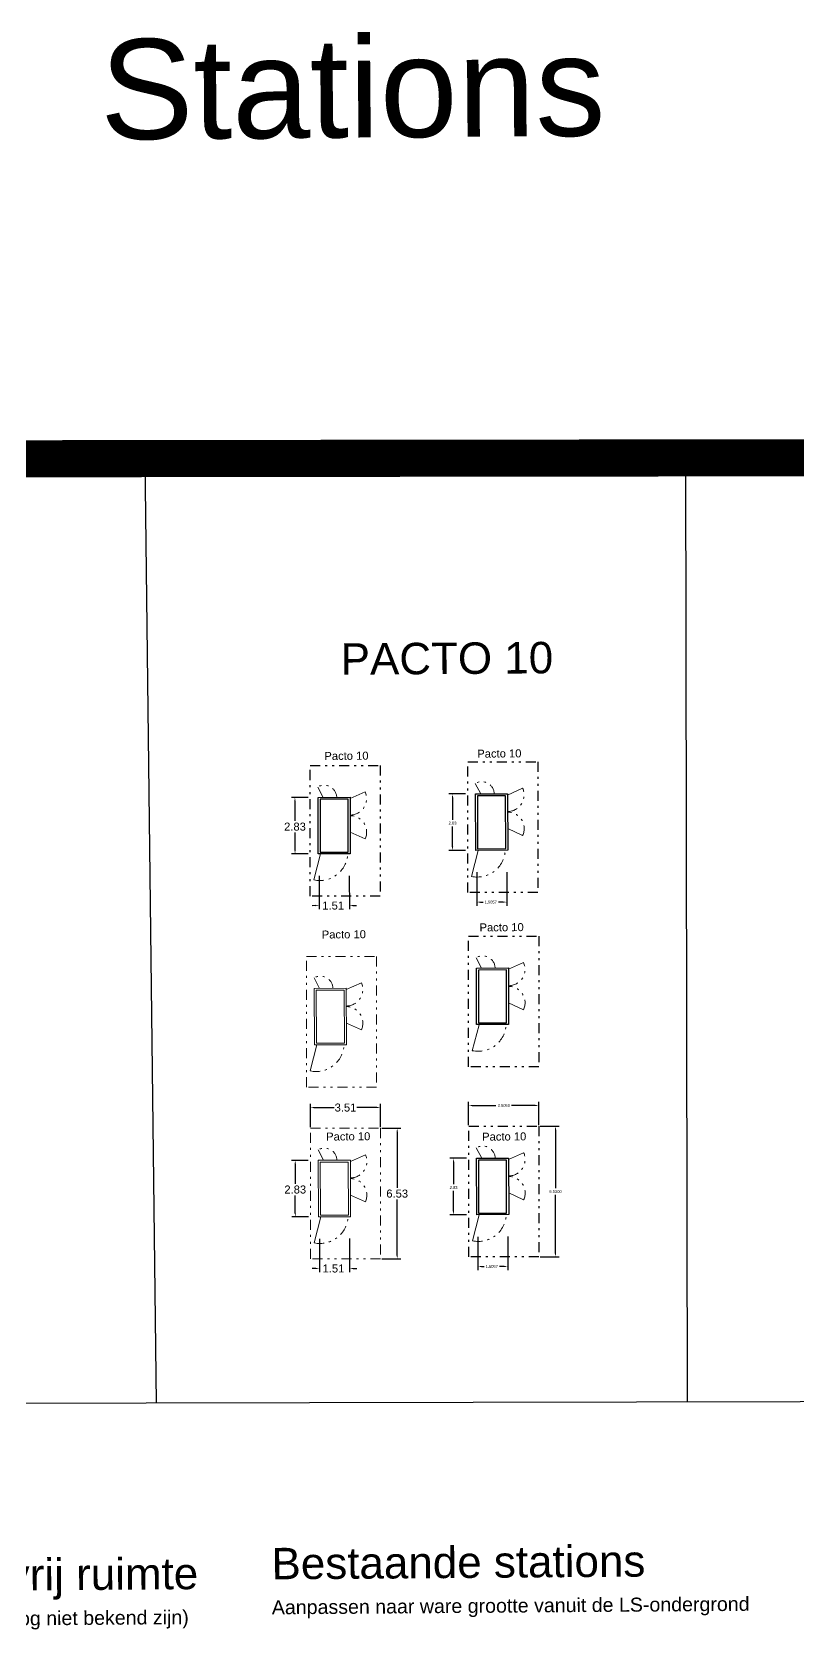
# Model space of a CAD drawing. Header units: metres. Extents: x 342 to 10732, y 11 to 2199.
# Drawn here: x 538.6 to 576.8, y 143.4 to 223.4 of the extents above; entities that cross this region are included whole.
import ezdxf

# ---------------------------------------------------------------- set-up
doc = ezdxf.new("R2010")
doc.units = ezdxf.units.M
doc.linetypes.add('DASHED', pattern=[0.75, 0.5, -0.25])
doc.linetypes.add('DIVIDE', pattern=[1.25, 0.5, -0.25, 0, -0.25, 0, -0.25])
doc.layers.get('Defpoints').update_dxf_attribs({"lineweight": 5})
doc.layers.add('01 - Station', color=7, linetype='Continuous')
doc.layers.add('Aansluiting LS K09', color=104, linetype='DASHED', lineweight=0)
doc.styles.get("Standard").update_dxf_attribs({"font": 'arial.ttf'})
doc.styles.add('TM-0.5', font='', dxfattribs={"height": 0.5})
doc.styles.get('TM-0.5').set_extended_font_data('Arial Nova Light')
doc.dimstyles.get("Standard").update_dxf_attribs({"dimtxt": 0.18, "dimasz": 0.18, "dimexe": 0.18, "dimexo": 0.0625, "dimgap": 0.09, "dimtad": 0, "dimtih": 1, "dimtoh": 1, "dimdec": 4, "dimzin": 0, "dimdsep": 46, "dimtxsty": 'Standard', "dimcen": 0.09, "dimadec": 0, "dimazin": 0, "dimtfac": 1, "dimtdec": 4, "dimtofl": 0, "dimtmove": 0, "dimatfit": 3, "dimfxl": 1, "dimtolj": 1, "dimtzin": 0, "dimarcsym": 0})

# ---------------------------------------------------------------- blocks, each defined once
blk = doc.blocks.new('*D139')
at = {"layer": '01 - Station', "color": 0, "lineweight": -2, "transparency": 16777216}
for p, q in [((586.634, 172.628), (586.634, 173.385)), ((586.814, 173.205), (588.24, 173.205)), ((590.376, 173.205), (588.876, 173.205)), ((590.556, 172.628), (590.556, 173.385))]:
    blk.add_line(p, q, dxfattribs=at)
at = {"layer": '01 - Station', "color": 0, "transparency": 16777216}
for points in [[(586.814, 173.235), (586.814, 173.175), (586.634, 173.205)], [(590.376, 173.235), (590.376, 173.175), (590.556, 173.205)]]:
    blk.add_solid(points, dxfattribs=at)
at = {"layer": 'Defpoints', "color": 0, "transparency": 16777216}
for p in [(590.556, 173.205), (586.634, 172.566), (590.556, 172.566)]:
    blk.add_point(p, dxfattribs=at)
at = {"layer": '01 - Station', "color": 0, "transparency": 16777216, "insert": (588.558, 173.205), "char_height": 25, "attachment_point": 5}
blk.add_mtext('\\A1;{\\H0.0044x;\\P3.9220}', dxfattribs=at)
blk = doc.blocks.new('*D140')
at = {"layer": '01 - Station', "color": 0, "lineweight": -2, "transparency": 16777216}
for p, q in [((590.618, 172.566), (591.54, 172.566)), ((591.36, 172.386), (591.36, 170.424)), ((591.36, 168.17), (591.36, 170.132)), ((590.618, 167.99), (591.54, 167.99))]:
    blk.add_line(p, q, dxfattribs=at)
at = {"layer": '01 - Station', "color": 0, "transparency": 16777216}
for points in [[(591.33, 172.386), (591.39, 172.386), (591.36, 172.566)], [(591.33, 168.17), (591.39, 168.17), (591.36, 167.99)]]:
    blk.add_solid(points, dxfattribs=at)
at = {"layer": 'Defpoints', "color": 0, "transparency": 16777216}
for p in [(590.556, 172.566), (591.36, 172.566), (590.556, 167.99)]:
    blk.add_point(p, dxfattribs=at)
at = {"layer": '01 - Station', "color": 0, "transparency": 16777216, "insert": (591.36, 170.278), "char_height": 25, "attachment_point": 5}
blk.add_mtext('\\A1;{\\H0.0044x;4.5760}', dxfattribs=at)
blk = doc.blocks.new('*D107')
at = {"color": 0, "lineweight": -2, "transparency": 16777216}
for p, q in [((560.282, 167.145), (559.449, 167.144)), ((559.629, 166.964), (559.631, 165.848)), ((559.633, 164.5), (559.631, 165.52)), ((560.287, 164.321), (559.453, 164.32))]:
    blk.add_line(p, q, dxfattribs=at)
at = {"color": 0, "transparency": 16777216}
for points in [[(559.659, 166.964), (559.599, 166.964), (559.629, 167.144)], [(559.663, 164.5), (559.603, 164.5), (559.633, 164.32)]]:
    blk.add_solid(points, dxfattribs=at)
at = {"layer": 'Defpoints', "color": 0, "transparency": 16777216}
for p in [(560.782, 167.146), (559.633, 164.32), (560.787, 164.322)]:
    blk.add_point(p, dxfattribs=at)
at = {"color": 0, "transparency": 16777216, "insert": (559.631, 165.684), "char_height": 0.18, "attachment_point": 5}
blk.add_mtext('\\A1;{\\H0.8x;2.83}', dxfattribs=at)
blk = doc.blocks.new('*D108')
at = {"color": 0, "lineweight": -2, "transparency": 16777216}
for p, q in [((560.839, 163.226), (560.841, 161.556)), ((562.344, 163.232), (562.347, 161.558)), ((561.021, 161.736), (561.156, 161.737)), ((562.166, 161.738), (561.92, 161.738))]:
    blk.add_line(p, q, dxfattribs=at)
at = {"color": 0, "transparency": 16777216}
for points in [[(561.021, 161.766), (561.021, 161.706), (560.841, 161.736)], [(562.166, 161.768), (562.167, 161.708), (562.346, 161.738)]]:
    blk.add_solid(points, dxfattribs=at)
at = {"layer": 'Defpoints', "color": 0, "transparency": 16777216}
for p in [(560.837, 164.226), (562.343, 164.232), (562.346, 161.738)]:
    blk.add_point(p, dxfattribs=at)
at = {"color": 0, "transparency": 16777216, "insert": (561.538, 161.737), "char_height": 0.18, "attachment_point": 5}
blk.add_mtext('\\A1;{\\H0.8x;1.5057}', dxfattribs=at)
blk = doc.blocks.new('*D141')
at = {"layer": '01 - Station', "color": 0, "lineweight": -2, "transparency": 16777216}
for p, q in [((560.387, 168.808), (560.387, 169.961)), ((560.567, 169.781), (561.751, 169.781)), ((563.712, 169.781), (562.528, 169.781)), ((563.892, 168.808), (563.892, 169.961))]:
    blk.add_line(p, q, dxfattribs=at)
at = {"layer": '01 - Station', "color": 0, "transparency": 16777216}
for points in [[(560.567, 169.811), (560.567, 169.751), (560.387, 169.781)], [(563.712, 169.811), (563.712, 169.751), (563.892, 169.781)]]:
    blk.add_solid(points, dxfattribs=at)
at = {"layer": 'Defpoints', "color": 0, "transparency": 16777216}
for p in [(563.892, 169.781), (560.387, 168.745), (563.892, 168.745)]:
    blk.add_point(p, dxfattribs=at)
at = {"layer": '01 - Station', "color": 0, "transparency": 16777216, "insert": (562.14, 169.781), "char_height": 0.18, "attachment_point": 5}
blk.add_mtext('\\A1;{\\H0.8x;3.5050}', dxfattribs=at)
blk = doc.blocks.new('*D142')
at = {"layer": '01 - Station', "color": 0, "lineweight": -2, "transparency": 16777216}
for p, q in [((563.955, 168.745), (564.903, 168.745)), ((564.723, 168.565), (564.723, 165.644)), ((564.723, 162.395), (564.723, 165.317)), ((563.955, 162.215), (564.903, 162.215))]:
    blk.add_line(p, q, dxfattribs=at)
at = {"layer": '01 - Station', "color": 0, "transparency": 16777216}
for points in [[(564.693, 168.565), (564.753, 168.565), (564.723, 168.745)], [(564.693, 162.395), (564.753, 162.395), (564.723, 162.215)]]:
    blk.add_solid(points, dxfattribs=at)
at = {"layer": 'Defpoints', "color": 0, "transparency": 16777216}
for p in [(563.892, 168.745), (563.892, 162.215), (564.723, 162.215)]:
    blk.add_point(p, dxfattribs=at)
at = {"layer": '01 - Station', "color": 0, "transparency": 16777216, "insert": (564.723, 165.48), "char_height": 0.18, "attachment_point": 5}
blk.add_mtext('\\A1;{\\H0.8x;6.5300}', dxfattribs=at)
blk = doc.blocks.new('*D109')
at = {"color": 0, "lineweight": -2, "transparency": 16777216}
for p, q in [((560.233, 185.355), (559.399, 185.354)), ((559.58, 185.174), (559.581, 184.057)), ((559.584, 182.71), (559.582, 183.73)), ((560.237, 182.531), (559.404, 182.53))]:
    blk.add_line(p, q, dxfattribs=at)
at = {"color": 0, "transparency": 16777216}
for points in [[(559.61, 185.174), (559.55, 185.174), (559.579, 185.354)], [(559.614, 182.71), (559.554, 182.71), (559.584, 182.53)]]:
    blk.add_solid(points, dxfattribs=at)
at = {"layer": 'Defpoints', "color": 0, "transparency": 16777216}
for p in [(560.733, 185.356), (559.584, 182.53), (560.737, 182.532)]:
    blk.add_point(p, dxfattribs=at)
at = {"color": 0, "transparency": 16777216, "insert": (559.582, 183.894), "char_height": 0.18, "attachment_point": 5}
blk.add_mtext('\\A1;{\\H0.8x;2.83}', dxfattribs=at)
blk = doc.blocks.new('*D110')
at = {"color": 0, "lineweight": -2, "transparency": 16777216}
for p, q in [((560.789, 181.436), (560.792, 179.766)), ((562.295, 181.442), (562.297, 179.768)), ((560.971, 179.946), (561.106, 179.946)), ((562.117, 179.948), (561.87, 179.948))]:
    blk.add_line(p, q, dxfattribs=at)
at = {"color": 0, "transparency": 16777216}
for points in [[(560.971, 179.976), (560.971, 179.916), (560.791, 179.946)], [(562.117, 179.978), (562.117, 179.918), (562.297, 179.948)]]:
    blk.add_solid(points, dxfattribs=at)
at = {"layer": 'Defpoints', "color": 0, "transparency": 16777216}
for p in [(560.788, 182.436), (562.293, 182.442), (562.297, 179.948)]:
    blk.add_point(p, dxfattribs=at)
at = {"color": 0, "transparency": 16777216, "insert": (561.488, 179.947), "char_height": 0.18, "attachment_point": 5}
blk.add_mtext('\\A1;{\\H0.8x;1.5057}', dxfattribs=at)
blk = doc.blocks.new('*D61')
at = {"color": 0, "lineweight": -2, "transparency": 16777216}
for p, q in [((249.721, 167.231), (248.888, 167.23)), ((249.068, 167.05), (249.07, 166.064)), ((249.072, 164.587), (249.071, 165.477)), ((249.726, 164.408), (248.892, 164.406))]:
    blk.add_line(p, q, dxfattribs=at)
at = {"color": 0, "transparency": 16777216}
for points in [[(249.098, 167.051), (249.038, 167.05), (249.068, 167.23)], [(249.102, 164.587), (249.042, 164.587), (249.072, 164.407)]]:
    blk.add_solid(points, dxfattribs=at)
at = {"layer": 'Defpoints', "color": 0, "transparency": 16777216}
for p in [(250.221, 167.232), (249.072, 164.407), (250.226, 164.408)]:
    blk.add_point(p, dxfattribs=at)
at = {"color": 0, "lineweight": 0, "transparency": 16777216, "insert": (249.07, 165.771), "char_height": 0.5, "attachment_point": 5, "style": 'TM-0.5'}
blk.add_mtext('\\A1;{\\H0.8x;2.83}', dxfattribs=at)
blk = doc.blocks.new('*D62')
at = {"color": 0, "lineweight": -2, "transparency": 16777216}
for p, q in [((250.278, 163.312), (250.28, 161.643)), ((251.783, 163.319), (251.786, 161.645)), ((250.1, 161.822), (249.92, 161.822)), ((251.965, 161.825), (252.145, 161.826))]:
    blk.add_line(p, q, dxfattribs=at)
at = {"color": 0, "transparency": 16777216}
for points in [[(250.1, 161.852), (250.1, 161.792), (250.28, 161.823)], [(251.965, 161.855), (251.966, 161.795), (251.785, 161.825)]]:
    blk.add_solid(points, dxfattribs=at)
at = {"layer": 'Defpoints', "color": 0, "transparency": 16777216}
for p in [(250.276, 164.312), (251.782, 164.319), (251.785, 161.825)]:
    blk.add_point(p, dxfattribs=at)
at = {"color": 0, "lineweight": 0, "transparency": 16777216, "insert": (250.977, 161.824), "char_height": 0.5, "attachment_point": 5, "style": 'TM-0.5'}
blk.add_mtext('\\A1;{\\H0.8x;1.51}', dxfattribs=at)
blk = doc.blocks.new('*D60')
at = {"layer": '01 - Station', "color": 0, "lineweight": -2, "transparency": 16777216}
for p, q in [((249.826, 168.894), (249.826, 170.047)), ((250.006, 169.867), (251.014, 169.867)), ((253.151, 169.867), (252.143, 169.867)), ((253.331, 168.894), (253.331, 170.047))]:
    blk.add_line(p, q, dxfattribs=at)
at = {"layer": '01 - Station', "color": 0, "transparency": 16777216}
for points in [[(250.006, 169.897), (250.006, 169.837), (249.826, 169.867)], [(253.151, 169.897), (253.151, 169.837), (253.331, 169.867)]]:
    blk.add_solid(points, dxfattribs=at)
at = {"layer": 'Defpoints', "color": 0, "transparency": 16777216}
for p in [(253.331, 169.867), (249.826, 168.832), (253.331, 168.832)]:
    blk.add_point(p, dxfattribs=at)
at = {"layer": '01 - Station', "color": 0, "lineweight": 0, "transparency": 16777216, "insert": (251.579, 169.867), "char_height": 0.5, "attachment_point": 5, "style": 'TM-0.5'}
blk.add_mtext('\\A1;{\\H0.8x;3.51}', dxfattribs=at)
blk = doc.blocks.new('*D59')
at = {"layer": '01 - Station', "color": 0, "lineweight": -2, "transparency": 16777216}
for p, q in [((253.394, 168.832), (254.342, 168.832)), ((254.162, 168.652), (254.162, 165.86)), ((254.162, 162.482), (254.162, 165.273)), ((253.394, 162.302), (254.342, 162.302))]:
    blk.add_line(p, q, dxfattribs=at)
at = {"layer": '01 - Station', "color": 0, "transparency": 16777216}
for points in [[(254.132, 168.652), (254.192, 168.652), (254.162, 168.832)], [(254.132, 162.482), (254.192, 162.482), (254.162, 162.302)]]:
    blk.add_solid(points, dxfattribs=at)
at = {"layer": 'Defpoints', "color": 0, "transparency": 16777216}
for p in [(253.331, 168.832), (253.331, 162.302), (254.162, 162.302)]:
    blk.add_point(p, dxfattribs=at)
at = {"layer": '01 - Station', "color": 0, "lineweight": 0, "transparency": 16777216, "insert": (254.162, 165.567), "char_height": 0.5, "attachment_point": 5, "style": 'TM-0.5'}
blk.add_mtext('\\A1;{\\H0.8x;6.53}', dxfattribs=at)
blk = doc.blocks.new('PACTO 10 exc. afm.')
at = {"color": 114, "linetype": 'DIVIDE', "lineweight": 0, "true_color": 0x139b48}
blk.add_lwpolyline([(-1.327, 3.384), (2.178, 3.384), (2.178, -3.146), (-1.327, -3.146)], close=True, dxfattribs=at)
at = {"lineweight": 0}
for points in [[(-0.673, 1.785), (-0.946, 2.304)], [(0.668, 1.726), (1.419, 2.064)], [(0.671, 0.05), (1.419, -0.293)], [(-0.805, -1.044), (-1.139, -2.341)]]:
    blk.add_lwpolyline(points, dxfattribs=at)
for points in [[(-0.928, -1.04), (-0.932, 1.784), (0.668, 1.791), (0.672, -1.033)], [(0.571, -0.954), (0.566, 1.691), (-0.832, 1.689), (-0.829, -0.956)]]:
    blk.add_lwpolyline(points, close=True, dxfattribs=at)
at = {"linetype": 'DIVIDE', "lineweight": 0}
for centre, radius, start, end in [((-0.624, 1.768), 0.625, 1.86106, 120.96269), ((0.668, 1.726), 0.823, 270.09342, 24.2549), ((0.671, 0.05), 0.823, 335.3235, 90.09138), ((-0.847, -0.974), 1.398, 257.9435, 357.5672)]:
    blk.add_arc(centre, radius, start, end, dxfattribs=at)
at = {"layer": 'Aansluiting LS K09', "lineweight": 0}
blk.add_lwpolyline([(-0.828, -1.037), (-0.828, -1.037), (-0.828, -1.037)], dxfattribs=at)
blk = doc.blocks.new('*D6')
at = {"color": 0, "lineweight": -2, "transparency": 16777216}
for p, q in [((249.709, 185.367), (248.875, 185.365)), ((249.055, 185.186), (249.057, 184.199)), ((249.059, 182.722), (249.058, 183.612)), ((249.713, 182.543), (248.879, 182.542))]:
    blk.add_line(p, q, dxfattribs=at)
at = {"color": 0, "transparency": 16777216}
for points in [[(249.085, 185.186), (249.025, 185.186), (249.055, 185.366)], [(249.089, 182.722), (249.029, 182.722), (249.059, 182.542)]]:
    blk.add_solid(points, dxfattribs=at)
at = {"layer": 'Defpoints', "color": 0, "transparency": 16777216}
for p in [(250.209, 185.367), (249.059, 182.542), (250.213, 182.544)]:
    blk.add_point(p, dxfattribs=at)
at = {"color": 0, "transparency": 16777216, "insert": (249.057, 183.906), "char_height": 0.5, "attachment_point": 5, "style": 'TM-0.5'}
blk.add_mtext('\\A1;{\\H0.8x;2.83}', dxfattribs=at)
blk = doc.blocks.new('*D7')
at = {"color": 0, "lineweight": -2, "transparency": 16777216}
for p, q in [((250.265, 181.448), (250.267, 179.778)), ((251.77, 181.454), (251.773, 179.78)), ((250.087, 179.958), (249.907, 179.957)), ((251.953, 179.96), (252.133, 179.961))]:
    blk.add_line(p, q, dxfattribs=at)
at = {"color": 0, "transparency": 16777216}
for points in [[(250.087, 179.988), (250.087, 179.928), (250.267, 179.958)], [(251.953, 179.99), (251.953, 179.93), (251.773, 179.96)]]:
    blk.add_solid(points, dxfattribs=at)
at = {"layer": 'Defpoints', "color": 0, "transparency": 16777216}
for p in [(250.263, 182.448), (251.769, 182.454), (251.773, 179.96)]:
    blk.add_point(p, dxfattribs=at)
at = {"color": 0, "transparency": 16777216, "insert": (250.964, 179.959), "char_height": 0.5, "attachment_point": 5, "style": 'TM-0.5'}
blk.add_mtext('\\A1;{\\H0.8x;1.51}', dxfattribs=at)
blk = doc.blocks.new('*D130')
at = {"layer": '01 - Station', "color": 0, "lineweight": -2, "transparency": 16777216}
for p, q in [((586.603, 163.665), (586.603, 164.418)), ((586.783, 164.238), (588.246, 164.238)), ((590.345, 164.238), (588.882, 164.238)), ((590.525, 163.665), (590.525, 164.418))]:
    blk.add_line(p, q, dxfattribs=at)
at = {"layer": '01 - Station', "color": 0, "transparency": 16777216}
for points in [[(586.783, 164.268), (586.783, 164.208), (586.603, 164.238)], [(590.345, 164.268), (590.345, 164.208), (590.525, 164.238)]]:
    blk.add_solid(points, dxfattribs=at)
at = {"layer": 'Defpoints', "color": 0, "transparency": 16777216}
for p in [(590.525, 164.238), (586.603, 163.602), (590.525, 163.602)]:
    blk.add_point(p, dxfattribs=at)
at = {"layer": '01 - Station', "color": 0, "transparency": 16777216, "insert": (588.564, 164.238), "char_height": 25, "attachment_point": 5}
blk.add_mtext('\\A1;{\\H0.0044x;3.9220}', dxfattribs=at)
blk = doc.blocks.new('*D131')
at = {"layer": '01 - Station', "color": 0, "lineweight": -2, "transparency": 16777216}
for p, q in [((590.587, 163.602), (591.509, 163.602)), ((591.329, 163.422), (591.329, 161.46)), ((591.329, 159.206), (591.329, 161.168)), ((590.587, 159.026), (591.509, 159.026))]:
    blk.add_line(p, q, dxfattribs=at)
at = {"layer": '01 - Station', "color": 0, "transparency": 16777216}
for points in [[(591.299, 163.422), (591.359, 163.422), (591.329, 163.602)], [(591.299, 159.206), (591.359, 159.206), (591.329, 159.026)]]:
    blk.add_solid(points, dxfattribs=at)
at = {"layer": 'Defpoints', "color": 0, "transparency": 16777216}
for p in [(590.525, 163.602), (591.329, 163.602), (590.525, 159.026)]:
    blk.add_point(p, dxfattribs=at)
at = {"layer": '01 - Station', "color": 0, "transparency": 16777216, "insert": (591.329, 161.314), "char_height": 25, "attachment_point": 5}
blk.add_mtext('\\A1;{\\H0.0044x;4.5760}', dxfattribs=at)
blk = doc.blocks.new('PACTO 10 extr. afm.')
at = {"color": 114, "linetype": 'DIVIDE', "lineweight": 0, "true_color": 0x139b48}
blk.add_lwpolyline([(249.82628, 168.83178), (253.33128, 168.83178), (253.33128, 162.30178), (249.82628, 162.30178)], close=True, dxfattribs=at)
at = {"lineweight": 0}
for points in [[(250.48014, 167.23333), (250.20752, 167.75218)], [(251.82164, 167.17399), (252.57202, 167.51208)], [(251.8242, 165.49816), (252.57208, 165.15458)], [(250.34813, 164.40424), (250.0141, 163.10649)]]:
    blk.add_lwpolyline(points, dxfattribs=at)
for points in [[(250.22586, 164.40837), (250.22155, 167.23223), (251.82154, 167.23902), (251.82586, 164.41501)], [(251.72401, 164.49436), (251.71952, 167.13859), (250.3217, 167.13646), (250.324, 164.49236)]]:
    blk.add_lwpolyline(points, close=True, dxfattribs=at)
at = {"linetype": 'DIVIDE', "lineweight": 0}
for centre, radius, start, end in [((250.52928, 167.21588), 0.62542, 1.8610641, 120.9626884), ((251.82164, 167.17399), 0.82303, 270.0934237, 24.2548965), ((251.82425, 165.49816), 0.82298, 335.3235004, 90.0913802), ((250.30615, 164.47385), 1.3982, 257.9434985, 357.5672044)]:
    blk.add_arc(centre, radius, start, end, dxfattribs=at)
at = {"layer": 'Aansluiting LS K09', "lineweight": 0}
blk.add_lwpolyline([(250.32585, 164.41069), (250.32585, 164.41069), (250.32585, 164.41069)], dxfattribs=at)
at = {"lineweight": 0}
for base, p1, p2, angle, text, override, picture, middle in [((249.07222, 164.40662), (250.22139, 167.23223), (250.22568, 164.40837), 90.0871753, '{\\H0.8x;2.83}', {"dimexo": 0.5}, '*D61', (249.07014, 165.77055)), ((251.78547, 161.82497), (250.276, 164.31246), (251.78168, 164.31884), 0.0871753, '{\\H0.8x;<>}', {"dimexo": 1}, '*D62', (250.97661, 161.82374))]:
    dim = blk.add_linear_dim(base=base, p1=p1, p2=p2, angle=angle, text=text, dimstyle='Standard', override=override, dxfattribs=at)
    dim.commit()
    dim.dimension.update_dxf_attribs({"geometry": picture, "text_midpoint": middle, "dimtype": 128})
at = {"layer": '01 - Station', "lineweight": 0}
dim = blk.add_linear_dim(base=(253.33128, 169.8671), p1=(249.82628, 168.83178), p2=(253.33128, 168.83178), text='{\\H0.8x;<>}', dimstyle='Standard', dxfattribs=at)
dim.commit()
dim.dimension.update_dxf_attribs({"geometry": '*D60', "text_midpoint": (251.57878, 169.8671)})
dim = blk.add_linear_dim(base=(254.16182, 162.30178), p1=(253.33128, 168.83178), p2=(253.33128, 162.30178), angle=90, text='{\\H0.8x;<>}', dimstyle='Standard', dxfattribs=at)
dim.commit()
dim.dimension.update_dxf_attribs({"geometry": '*D59', "text_midpoint": (254.16182, 165.56678)})
blk = doc.blocks.new('PACTO 10')
at = {"color": 114, "linetype": 'DIVIDE', "true_color": 0x139b48}
blk.add_lwpolyline([(249.81354, 186.96701), (253.31854, 186.96701), (253.31854, 180.43701), (249.81354, 180.43701)], close=True, dxfattribs=at)
at = {"lineweight": 15}
for points in [[(250.4674, 185.36856), (250.19478, 185.88741)], [(251.8089, 185.30922), (252.55927, 185.64732)], [(251.81146, 183.63339), (252.55934, 183.28981)], [(250.33539, 182.53947), (250.00136, 181.24172)]]:
    blk.add_lwpolyline(points, dxfattribs=at)
for points in [[(250.21312, 182.54361), (250.20881, 185.36746), (251.8088, 185.37425), (251.81312, 182.55024)], [(251.71126, 182.62959), (251.70678, 185.27382), (250.30896, 185.27169), (250.31126, 182.6276)]]:
    blk.add_lwpolyline(points, close=True)
at = {"linetype": 'DIVIDE', "lineweight": 15}
for centre, radius, start, end in [((250.51654, 185.35111), 0.62542, 1.8610641, 120.9626884), ((251.8089, 185.30922), 0.82303, 270.0934237, 24.2548965), ((251.81151, 183.6334), 0.82298, 335.3235004, 90.0913802), ((250.29341, 182.60908), 1.3982, 257.9434985, 357.5672044)]:
    blk.add_arc(centre, radius, start, end, dxfattribs=at)
at = {"layer": 'Aansluiting LS K09'}
blk.add_lwpolyline([(250.31311, 182.54592), (250.31311, 182.54592), (250.31311, 182.54592)], dxfattribs=at)
at = {"insert": (250.52391, 187.63741), "char_height": 0.4, "attachment_point": 1, "rotation": 0.4247719, "style": 'TM-0.5'}
blk.add_mtext_dynamic_manual_height_columns('Pacto 10', width=5.5802319, gutter_width=6.04269, heights=[0], dxfattribs=at)
for base, p1, p2, angle, text, override, picture, middle in [((249.05948, 182.54185), (250.20865, 185.36746), (250.21294, 182.5436), 90.0871753, '{\\H0.8x;2.83}', {"dimexo": 0.5}, '*D6', (249.0574, 183.90579)), ((251.77273, 179.9602), (250.26326, 182.4477), (251.76894, 182.45407), 0.0871753, '{\\H0.8x;<>}', {"dimexo": 1}, '*D7', (250.96387, 179.95897))]:
    dim = blk.add_linear_dim(base=base, p1=p1, p2=p2, angle=angle, text=text, dimstyle='Standard', override=override)
    dim.commit()
    dim.dimension.update_dxf_attribs({"geometry": picture, "text_midpoint": middle, "dimtype": 128})

msp = doc.modelspace()

# ---------------------------------------------------------------- linework, layer by layer
at = {"color": 114, "linetype": 'DIVIDE', "true_color": 0x139b48}
for points in [[(560.33784, 186.95511), (563.84284, 186.95511), (563.84284, 180.42511), (560.33784, 180.42511)], [(560.38234, 178.24765), (563.88734, 178.24765), (563.88734, 171.71765), (560.38234, 171.71765)], [(560.3873, 168.74528), (563.8923, 168.74528), (563.8923, 162.21528), (560.3873, 162.21528)]]:
    msp.add_lwpolyline(points, close=True, dxfattribs=at)
at = {"lineweight": 15}
for points in [[(560.9917, 185.35667), (560.71907, 185.87551)], [(562.33319, 185.29732), (563.08357, 185.63542)], [(562.33575, 183.6215), (563.08363, 183.27791)], [(560.85968, 182.52757), (560.52566, 181.22983)], [(561.0362, 176.6492), (560.76358, 177.16805)], [(562.3777, 176.58986), (563.12807, 176.92796)], [(562.38026, 174.91403), (563.12814, 174.57045)], [(560.90419, 173.82011), (560.57016, 172.52236)], [(561.04116, 167.14683), (560.76854, 167.66568)], [(562.38266, 167.08749), (563.13304, 167.42559)], [(562.38522, 165.41166), (563.1331, 165.06808)], [(560.90915, 164.31774), (560.57512, 163.01999)]]:
    msp.add_lwpolyline(points, dxfattribs=at)
for points in [[(560.73742, 182.53171), (560.73311, 185.35557), (562.3331, 185.36236), (562.33742, 182.53834)], [(562.23556, 182.6177), (562.23107, 185.26192), (560.83326, 185.2598), (560.83555, 182.6157)], [(560.78192, 173.82425), (560.77761, 176.6481), (562.3776, 176.65489), (562.38192, 173.83088)], [(562.28006, 173.91023), (562.27558, 176.55446), (560.87776, 176.55233), (560.88006, 173.90824)], [(560.78688, 164.32188), (560.78258, 167.14573), (562.38256, 167.15252), (562.38689, 164.32851)], [(562.28503, 164.40786), (562.28054, 167.05209), (560.88272, 167.04996), (560.88502, 164.40587)]]:
    msp.add_lwpolyline(points, close=True)
at = {"linetype": 'DIVIDE', "lineweight": 15}
for centre, radius, start, end in [((561.04084, 185.33921), 0.62542, 1.8610641, 120.9626884), ((562.33319, 185.29732), 0.82303, 270.0934237, 24.2548965), ((562.33581, 183.6215), 0.82298, 335.3235004, 90.0913802), ((560.81771, 182.59719), 1.3982, 257.9434985, 357.5672044), ((561.08534, 176.63175), 0.62542, 1.8610641, 120.9626884), ((562.3777, 176.58986), 0.82303, 270.0934237, 24.2548965), ((562.38031, 174.91404), 0.82298, 335.3235004, 90.0913802), ((560.86221, 173.88972), 1.3982, 257.9434985, 357.5672044), ((561.09031, 167.12938), 0.62542, 1.8610641, 120.9626884), ((562.38266, 167.08749), 0.82303, 270.0934237, 24.2548965), ((562.38528, 165.41167), 0.82298, 335.3235004, 90.0913802), ((560.86717, 164.38735), 1.3982, 257.9434985, 357.5672044)]:
    msp.add_arc(centre, radius, start, end, dxfattribs=at)
at = {"layer": '01 - Station'}
for points in [[(544.80025, 154.91999), (544.23331, 202.05391)], [(571.31452, 154.97369), (571.23913, 202.23701)], [(487.1011, 154.80314), (625.93288, 155.0843)]]:
    msp.add_lwpolyline(points, dxfattribs=at)
at = {"layer": 'Aansluiting LS K09', "linetype": 'Continuous', "const_width": 1.85405}
msp.add_lwpolyline([(625.83441, 202.21375), (625.96561, 101.90626), (487.00588, 101.72451), (487.00544, 202.03458), (625.83441, 202.21375)], dxfattribs=at)
at = {"layer": 'Aansluiting LS K09'}
for points in [[(560.8374, 182.53403), (560.8374, 182.53403), (560.8374, 182.53403)], [(560.88191, 173.82656), (560.88191, 173.82656), (560.88191, 173.82656)], [(560.88687, 164.32419), (560.88687, 164.32419), (560.88687, 164.32419)]]:
    msp.add_lwpolyline(points, dxfattribs=at)

# ---------------------------------------------------------------- block references
at = {"layer": '01 - Station'}
for name, p in [('PACTO 10', (302.65529, -0.18907)), ('PACTO 10 exc. afm.', (553.60862, 173.85164)), ('PACTO 10 extr. afm.', (302.65529, -0.18907))]:
    msp.add_blockref(name, p, dxfattribs=at)

# ---------------------------------------------------------------- texts
at = {"attachment_point": 1, "rotation": 0.4247719, "style": 'TM-0.5'}
for s, width, gutter_width, insert, char_height in [('Stations', 18.9857139, 23.74305, (541.95388, 223.05854), 5), ('PACTO 10', 18.9857139, 23.74305, (553.98801, 192.8747), 1.571688), ('Pacto 10', 5.5802319, 6.04269, (560.81562, 187.56432), 0.4), ('Pacto 10', 5.5802319, 6.04269, (553.04826, 178.52634), 0.4), ('Pacto 10', 5.5802319, 6.04269, (560.92918, 178.88149), 0.4), ('Pacto 10', 5.5802319, 6.04269, (553.26657, 168.42983), 0.4), ('Pacto 10', 5.5802319, 6.04269, (561.05842, 168.4238), 0.4), ('Bestaande stations\\P{\\H0.44538x;Aanpassen naar ware grootte vanuit de LS-ondergrond}', 30.250521, 23.74305, (550.53273, 147.67475), 1.5716876), ('Maximaal benodigde vrij ruimte {\\H0.44538x;(gebruiken bij locatie bepaling wanneer stations nog niet bekend zijn)}', 31.1658072, 23.74305, (516.48969, 146.96242), 1.57168757)]:
    msp.add_mtext_dynamic_manual_height_columns(s, width=width, gutter_width=gutter_width, heights=[0], dxfattribs=dict(at, insert=insert, char_height=char_height))

# ---------------------------------------------------------------- dimensions: what is measured, and where the dimension line sits
for base, p1, p2, angle, text, override, picture, middle in [((559.58377, 182.52995), (560.73295, 185.35557), (560.73724, 182.53171), 90.0871753, '{\\H0.8x;2.83}', {"dimexo": 0.5}, '*D109', (559.5817, 183.89389)), ((562.29703, 179.94831), (560.78755, 182.4358), (562.29323, 182.44218), 0.0871753, '{\\H0.8x;<>}', {"dimexo": 1}, '*D110', (561.48817, 179.94708)), ((559.63324, 164.32012), (560.78241, 167.14573), (560.78671, 164.32188), 90.0871753, '{\\H0.8x;2.83}', {"dimexo": 0.5}, '*D107', (559.63117, 165.68406)), ((562.3465, 161.73848), (560.83702, 164.22597), (562.3427, 164.23234), 0.0871753, '{\\H0.8x;<>}', {"dimexo": 1}, '*D108', (561.53763, 161.73724))]:
    dim = msp.add_linear_dim(base=base, p1=p1, p2=p2, angle=angle, text=text, dimstyle='Standard', override=override)
    dim.commit()
    dim.dimension.update_dxf_attribs({"geometry": picture, "text_midpoint": middle, "dimtype": 160})
at = {"layer": '01 - Station'}
dim = msp.add_linear_dim(base=(590.55564, 173.20475), p1=(586.63364, 172.56581), p2=(590.55564, 172.56581), text='{\\H0.0044x;\\P<>}', dimstyle='Standard', override={"dimtxt": 25, "dimfxlon": 0}, dxfattribs=at)
dim.commit()
dim.dimension.update_dxf_attribs({"geometry": '*D139', "text_midpoint": (588.55787, 173.20475), "dimtype": 160})
for base, p1, p2, picture, middle in [((591.35978, 172.56581), (590.55564, 167.98981), (590.55564, 172.56581), '*D140', (591.35978, 170.27781)), ((591.32911, 163.60232), (590.52497, 159.02632), (590.52497, 163.60232), '*D131', (591.32911, 161.31432))]:
    dim = msp.add_linear_dim(base=base, p1=p1, p2=p2, angle=90, text='{\\H0.0044x;<>}', dimstyle='Standard', override={"dimtxt": 25}, dxfattribs=at)
    dim.commit()
    dim.dimension.update_dxf_attribs({"geometry": picture, "text_midpoint": middle})
dim = msp.add_linear_dim(base=(590.52497, 164.2378), p1=(586.60297, 163.60232), p2=(590.52497, 163.60232), text='{\\H0.0044x;<>}', dimstyle='Standard', override={"dimtxt": 25}, dxfattribs=at)
dim.commit()
dim.dimension.update_dxf_attribs({"geometry": '*D130', "text_midpoint": (588.56397, 164.2378)})
dim = msp.add_linear_dim(base=(563.8923, 169.7806), p1=(560.3873, 168.74528), p2=(563.8923, 168.74528), text='{\\H0.8x;<>}', dimstyle='Standard', dxfattribs=at)
dim.commit()
dim.dimension.update_dxf_attribs({"geometry": '*D141', "text_midpoint": (562.1398, 169.7806)})
dim = msp.add_linear_dim(base=(564.72284, 162.21528), p1=(563.8923, 168.74528), p2=(563.8923, 162.21528), angle=90, text='{\\H0.8x;<>}', dimstyle='Standard', dxfattribs=at)
dim.commit()
dim.dimension.update_dxf_attribs({"geometry": '*D142', "text_midpoint": (564.72284, 165.48028)})

doc.saveas('drawing.dxf')
